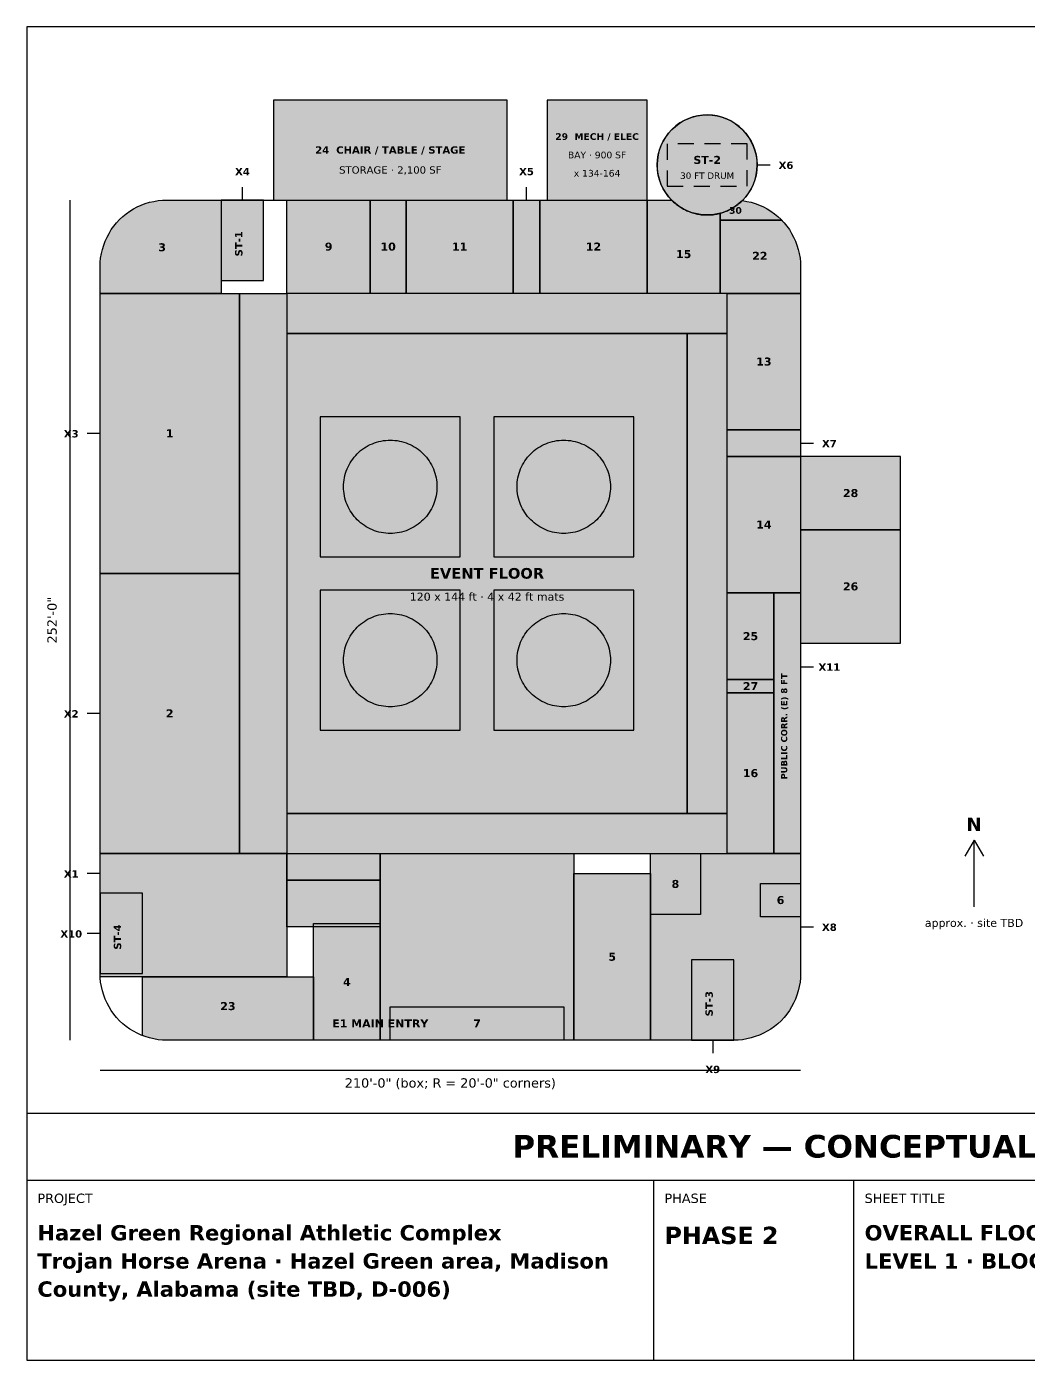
# Model space of a CAD drawing. Header units: inches. Extents: x 0.5 to 16.5, y 0.5 to 10.5.
# Drawn here: x 0.5 to 8.01, y 0.5 to 10.5 of the extents above; entities that cross this region are included whole.
import ezdxf
from ezdxf.enums import TextEntityAlignment as Align

# ---------------------------------------------------------------- set-up
doc = ezdxf.new("R2010")
doc.units = ezdxf.units.IN
doc.header["$MEASUREMENT"] = 0
for name, color, linetype in [('A-ANNEX', 7, 'Continuous'), ('A-ANNO-DIMS', 7, 'Continuous'), ('A-ANNO-TEXT', 7, 'Continuous'), ('A-EXIT', 7, 'Continuous'), ('A-ROOM', 7, 'Continuous'), ('A-STAIR', 7, 'Continuous'), ('A-WALL-EXT', 7, 'Continuous'), ('G-ANNO-TTLB', 7, 'Continuous')]:
    doc.layers.add(name, color=color, linetype=linetype)
doc.styles.add('KS-BOLD', font='DejaVuSans-Bold.ttf')
doc.styles.add('KS-REG', font='DejaVuSans.ttf')

msp = doc.modelspace()

# ---------------------------------------------------------------- hatches: boundary and pattern name
at = {"layer": 'A-ANNEX', "true_color": 0x8e949b}
for points in [[(4.1, 9.2), (4.1, 9.95), (2.35, 9.95), (2.35, 9.2), (4.1, 9.2)], [(7.05, 5.877), (7.05, 7.277), (6.3, 7.277), (6.3, 5.877), (7.05, 5.877)]]:
    msp.add_hatch(color=7, dxfattribs=at).paths.add_polyline_path(points)
at = {"layer": 'A-ANNEX', "true_color": 0xa55a5a}
msp.add_hatch(color=7, dxfattribs=at).paths.add_polyline_path([(5.15, 9.2), (5.15, 9.95), (4.4, 9.95), (4.4, 9.2), (5.15, 9.2)])
at = {"layer": 'A-ROOM', "true_color": 0xdad6c9}
for points in [[(1.05, 8.5), (1.05, 8.7), (1.051, 8.733), (1.054, 8.765), (1.06, 8.798), (1.067, 8.829), (1.077, 8.861), (1.088, 8.891), (1.102, 8.921), (1.117, 8.95), (1.134, 8.978), (1.153, 9.004), (1.174, 9.03), (1.196, 9.054), (1.22, 9.076), (1.246, 9.097), (1.272, 9.116), (1.3, 9.133), (1.329, 9.148), (1.359, 9.162), (1.389, 9.173), (1.421, 9.183), (1.452, 9.19), (1.485, 9.196), (1.517, 9.199), (1.55, 9.2), (1.958, 9.2), (1.958, 8.598), (1.958, 8.5), (1.05, 8.5)], [(2.45, 8.5), (2.45, 9.2), (3.075, 9.2), (3.075, 8.5), (2.45, 8.5)], [(3.075, 8.5), (3.075, 9.2), (3.343, 9.2), (3.343, 8.5), (3.075, 8.5)], [(3.343, 8.5), (3.343, 9.2), (4.146, 9.2), (4.146, 8.5), (3.343, 8.5)], [(4.346, 8.5), (4.346, 9.2), (5.15, 9.2), (5.15, 8.5), (4.346, 8.5)], [(5.698, 8.5), (5.15, 8.5), (5.15, 9.2), (5.332, 9.2), (5.335, 9.197), (5.341, 9.191), (5.348, 9.185), (5.355, 9.179), (5.362, 9.173), (5.369, 9.167), (5.377, 9.161), (5.384, 9.156), (5.392, 9.151), (5.399, 9.146), (5.407, 9.141), (5.415, 9.136), (5.423, 9.132), (5.431, 9.128), (5.44, 9.124), (5.448, 9.12), (5.456, 9.116), (5.465, 9.113), (5.474, 9.109), (5.482, 9.106), (5.491, 9.104), (5.5, 9.101), (5.509, 9.099), (5.518, 9.097), (5.527, 9.095), (5.536, 9.093), (5.545, 9.092), (5.554, 9.09), (5.563, 9.089), (5.572, 9.089), (5.582, 9.088), (5.591, 9.088), (5.6, 9.088), (5.609, 9.088), (5.618, 9.088), (5.628, 9.089), (5.637, 9.089), (5.646, 9.09), (5.655, 9.092), (5.664, 9.093), (5.673, 9.095), (5.682, 9.097), (5.691, 9.099), (5.698, 9.101), (5.698, 8.5)], [(5.698, 9.101), (5.7, 9.101), (5.709, 9.104), (5.718, 9.106), (5.726, 9.109), (5.735, 9.113), (5.744, 9.116), (5.752, 9.12), (5.76, 9.124), (5.769, 9.128), (5.777, 9.132), (5.785, 9.136), (5.793, 9.141), (5.801, 9.146), (5.808, 9.151), (5.816, 9.156), (5.823, 9.161), (5.831, 9.167), (5.838, 9.173), (5.845, 9.179), (5.852, 9.185), (5.859, 9.191), (5.864, 9.196), (5.865, 9.196), (5.898, 9.19), (5.929, 9.183), (5.961, 9.173), (5.991, 9.162), (6.021, 9.148), (6.05, 9.133), (6.078, 9.116), (6.104, 9.097), (6.13, 9.076), (6.154, 9.054), (6.157, 9.05), (5.698, 9.05), (5.698, 9.101)], [(5.698, 8.5), (5.698, 9.05), (6.157, 9.05), (6.176, 9.03), (6.197, 9.004), (6.216, 8.978), (6.233, 8.95), (6.248, 8.921), (6.262, 8.891), (6.273, 8.861), (6.283, 8.829), (6.29, 8.798), (6.296, 8.765), (6.299, 8.733), (6.3, 8.7), (6.3, 8.5), (5.698, 8.5)], [(2.094, 6.4), (1.05, 6.4), (1.05, 8.5), (2.094, 8.5), (2.094, 6.4)], [(5.75, 7.477), (5.75, 8.5), (6.3, 8.5), (6.3, 7.477), (5.75, 7.477)], [(5.75, 6.255), (5.75, 7.277), (6.3, 7.277), (6.3, 6.255), (5.75, 6.255)], [(7.05, 6.727), (7.05, 7.277), (6.3, 7.277), (6.3, 6.727), (7.05, 6.727)], [(7.05, 6.727), (7.05, 7.277), (6.3, 7.277), (6.3, 6.727), (7.05, 6.727)], [(7.05, 5.877), (7.05, 6.727), (6.3, 6.727), (6.3, 5.877), (7.05, 5.877)], [(7.05, 5.877), (7.05, 6.727), (6.3, 6.727), (6.3, 5.877), (7.05, 5.877)], [(2.094, 4.3), (1.05, 4.3), (1.05, 6.4), (2.094, 6.4), (2.094, 4.3)], [(5.75, 6.255), (6.1, 6.255), (6.1, 5.605), (5.75, 5.605), (5.75, 6.255)], [(5.75, 5.605), (6.1, 5.605), (6.1, 5.505), (5.75, 5.505), (5.75, 5.605)], [(5.75, 5.505), (6.1, 5.505), (6.1, 4.3), (5.75, 4.3), (5.75, 5.505)], [(5.175, 4.3), (5.55, 4.3), (5.55, 3.842), (5.175, 3.842), (5.175, 4.3)], [(5.175, 4.15), (5.175, 2.9), (4.6, 2.9), (4.6, 4.15), (5.175, 4.15)], [(6, 3.825), (6, 4.075), (6.3, 4.075), (6.3, 3.825), (6, 3.825)], [(3.15, 3.775), (3.15, 2.9), (2.65, 2.9), (2.65, 3.775), (3.15, 3.775)], [(2.65, 3.375), (2.65, 2.9), (1.55, 2.9), (1.517, 2.901), (1.485, 2.904), (1.452, 2.91), (1.421, 2.917), (1.389, 2.927), (1.367, 2.935), (1.367, 3.375), (2.65, 3.375)], [(4.525, 3.15), (4.525, 2.9), (3.225, 2.9), (3.225, 3.15), (4.525, 3.15)]]:
    msp.add_hatch(color=7, dxfattribs=at).paths.add_polyline_path(points)
at = {"layer": 'A-ROOM', "true_color": 0xefede6}
for points in [[(4.146, 8.5), (4.146, 9.2), (4.346, 9.2), (4.346, 8.5), (4.146, 8.5)], [(2.094, 8.5), (2.45, 8.5), (2.45, 4.3), (2.094, 4.3), (2.094, 8.5)], [(5.75, 7.277), (5.75, 7.477), (6.3, 7.477), (6.3, 7.277), (5.75, 7.277)], [(6.1, 4.3), (6.1, 6.255), (6.3, 6.255), (6.3, 4.3), (6.1, 4.3)], [(2.45, 3.375), (1.051, 3.375), (1.05, 3.4), (1.367, 3.4), (1.367, 4.002), (1.05, 4.002), (1.05, 4.3), (2.45, 4.3), (2.45, 3.375)], [(2.45, 4.3), (3.15, 4.3), (3.15, 4.1), (2.45, 4.1), (2.45, 4.3)], [(4.6, 4.3), (4.6, 2.9), (3.15, 2.9), (3.15, 4.3), (4.6, 4.3)], [(6.299, 3.367), (6.296, 3.335), (6.29, 3.302), (6.283, 3.271), (6.273, 3.239), (6.262, 3.209), (6.248, 3.179), (6.233, 3.15), (6.216, 3.122), (6.197, 3.096), (6.176, 3.07), (6.154, 3.046), (6.13, 3.024), (6.104, 3.003), (6.078, 2.984), (6.05, 2.967), (6.021, 2.952), (5.991, 2.938), (5.961, 2.927), (5.929, 2.917), (5.898, 2.91), (5.865, 2.904), (5.833, 2.901), (5.8, 2.9), (5.8, 3.502), (5.483, 3.502), (5.483, 2.9), (5.175, 2.9), (5.175, 4.3), (6.3, 4.3), (6.3, 3.4), (6.299, 3.367)], [(2.45, 4.1), (3.15, 4.1), (3.15, 3.75), (2.45, 3.75), (2.45, 4.1)]]:
    msp.add_hatch(color=7, dxfattribs=at).paths.add_polyline_path(points)
at = {"layer": 'A-ROOM', "true_color": 0xe9b4b4}
for points in [[(5.75, 8.2), (5.75, 8.5), (2.45, 8.5), (2.45, 8.2), (5.75, 8.2)], [(5.75, 4.6), (5.75, 8.2), (5.45, 8.2), (5.45, 4.6), (5.75, 4.6)], [(5.75, 4.3), (5.75, 4.6), (2.45, 4.6), (2.45, 4.3), (5.75, 4.3)]]:
    msp.add_hatch(color=7, dxfattribs=at).paths.add_polyline_path(points)
at = {"layer": 'A-ROOM', "true_color": 0xead9b5}
msp.add_hatch(color=7, dxfattribs=at).paths.add_polyline_path([(5.45, 4.6), (5.45, 8.2), (2.45, 8.2), (2.45, 4.6), (5.45, 4.6)])
at = {"layer": 'A-ROOM', "true_color": 0xf4ecd0}
for points in [[(3.75, 6.525), (3.75, 7.575), (2.7, 7.575), (2.7, 6.525), (3.75, 6.525)], [(5.05, 6.525), (5.05, 7.575), (4, 7.575), (4, 6.525), (5.05, 6.525)], [(3.75, 5.225), (3.75, 6.275), (2.7, 6.275), (2.7, 5.225), (3.75, 5.225)], [(5.05, 5.225), (5.05, 6.275), (4, 6.275), (4, 5.225), (5.05, 5.225)]]:
    msp.add_hatch(color=7, dxfattribs=at).paths.add_polyline_path(points)
at = {"layer": 'A-ROOM', "true_color": 0xc93a3a}
for points in [[(3.575, 7.05), (3.575, 7.033), (3.573, 7.016), (3.571, 6.999), (3.568, 6.982), (3.565, 6.965), (3.56, 6.948), (3.555, 6.932), (3.548, 6.916), (3.541, 6.9), (3.534, 6.885), (3.525, 6.87), (3.516, 6.856), (3.506, 6.842), (3.496, 6.828), (3.484, 6.815), (3.472, 6.803), (3.46, 6.791), (3.447, 6.779), (3.433, 6.769), (3.419, 6.759), (3.405, 6.75), (3.39, 6.741), (3.375, 6.734), (3.359, 6.727), (3.343, 6.72), (3.327, 6.715), (3.31, 6.71), (3.293, 6.707), (3.276, 6.704), (3.259, 6.702), (3.242, 6.7), (3.225, 6.7), (3.208, 6.7), (3.191, 6.702), (3.174, 6.704), (3.157, 6.707), (3.14, 6.71), (3.123, 6.715), (3.107, 6.72), (3.091, 6.727), (3.075, 6.734), (3.06, 6.741), (3.045, 6.75), (3.031, 6.759), (3.017, 6.769), (3.003, 6.779), (2.99, 6.791), (2.978, 6.803), (2.966, 6.815), (2.954, 6.828), (2.944, 6.842), (2.934, 6.856), (2.925, 6.87), (2.916, 6.885), (2.909, 6.9), (2.902, 6.916), (2.895, 6.932), (2.89, 6.948), (2.885, 6.965), (2.882, 6.982), (2.879, 6.999), (2.877, 7.016), (2.875, 7.033), (2.875, 7.05), (2.875, 7.067), (2.877, 7.084), (2.879, 7.101), (2.882, 7.118), (2.885, 7.135), (2.89, 7.152), (2.895, 7.168), (2.902, 7.184), (2.909, 7.2), (2.916, 7.215), (2.925, 7.23), (2.934, 7.244), (2.944, 7.258), (2.954, 7.272), (2.966, 7.285), (2.978, 7.297), (2.99, 7.309), (3.003, 7.321), (3.017, 7.331), (3.031, 7.341), (3.045, 7.35), (3.06, 7.359), (3.075, 7.366), (3.091, 7.373), (3.107, 7.38), (3.123, 7.385), (3.14, 7.39), (3.157, 7.393), (3.174, 7.396), (3.191, 7.398), (3.208, 7.4), (3.225, 7.4), (3.242, 7.4), (3.259, 7.398), (3.276, 7.396), (3.293, 7.393), (3.31, 7.39), (3.327, 7.385), (3.343, 7.38), (3.359, 7.373), (3.375, 7.366), (3.39, 7.359), (3.405, 7.35), (3.419, 7.341), (3.433, 7.331), (3.447, 7.321), (3.46, 7.309), (3.472, 7.297), (3.484, 7.285), (3.496, 7.272), (3.506, 7.258), (3.516, 7.244), (3.525, 7.23), (3.534, 7.215), (3.541, 7.2), (3.548, 7.184), (3.555, 7.168), (3.56, 7.152), (3.565, 7.135), (3.568, 7.118), (3.571, 7.101), (3.573, 7.084), (3.575, 7.067), (3.575, 7.05)], [(4.875, 7.05), (4.875, 7.033), (4.873, 7.016), (4.871, 6.999), (4.868, 6.982), (4.865, 6.965), (4.86, 6.948), (4.855, 6.932), (4.848, 6.916), (4.841, 6.9), (4.834, 6.885), (4.825, 6.87), (4.816, 6.856), (4.806, 6.842), (4.796, 6.828), (4.784, 6.815), (4.772, 6.803), (4.76, 6.791), (4.747, 6.779), (4.733, 6.769), (4.719, 6.759), (4.705, 6.75), (4.69, 6.741), (4.675, 6.734), (4.659, 6.727), (4.643, 6.72), (4.627, 6.715), (4.61, 6.71), (4.593, 6.707), (4.576, 6.704), (4.559, 6.702), (4.542, 6.7), (4.525, 6.7), (4.508, 6.7), (4.491, 6.702), (4.474, 6.704), (4.457, 6.707), (4.44, 6.71), (4.423, 6.715), (4.407, 6.72), (4.391, 6.727), (4.375, 6.734), (4.36, 6.741), (4.345, 6.75), (4.331, 6.759), (4.317, 6.769), (4.303, 6.779), (4.29, 6.791), (4.278, 6.803), (4.266, 6.815), (4.254, 6.828), (4.244, 6.842), (4.234, 6.856), (4.225, 6.87), (4.216, 6.885), (4.209, 6.9), (4.202, 6.916), (4.195, 6.932), (4.19, 6.948), (4.185, 6.965), (4.182, 6.982), (4.179, 6.999), (4.177, 7.016), (4.175, 7.033), (4.175, 7.05), (4.175, 7.067), (4.177, 7.084), (4.179, 7.101), (4.182, 7.118), (4.185, 7.135), (4.19, 7.152), (4.195, 7.168), (4.202, 7.184), (4.209, 7.2), (4.216, 7.215), (4.225, 7.23), (4.234, 7.244), (4.244, 7.258), (4.254, 7.272), (4.266, 7.285), (4.278, 7.297), (4.29, 7.309), (4.303, 7.321), (4.317, 7.331), (4.331, 7.341), (4.345, 7.35), (4.36, 7.359), (4.375, 7.366), (4.391, 7.373), (4.407, 7.38), (4.423, 7.385), (4.44, 7.39), (4.457, 7.393), (4.474, 7.396), (4.491, 7.398), (4.508, 7.4), (4.525, 7.4), (4.542, 7.4), (4.559, 7.398), (4.576, 7.396), (4.593, 7.393), (4.61, 7.39), (4.627, 7.385), (4.643, 7.38), (4.659, 7.373), (4.675, 7.366), (4.69, 7.359), (4.705, 7.35), (4.719, 7.341), (4.733, 7.331), (4.747, 7.321), (4.76, 7.309), (4.772, 7.297), (4.784, 7.285), (4.796, 7.272), (4.806, 7.258), (4.816, 7.244), (4.825, 7.23), (4.834, 7.215), (4.841, 7.2), (4.848, 7.184), (4.855, 7.168), (4.86, 7.152), (4.865, 7.135), (4.868, 7.118), (4.871, 7.101), (4.873, 7.084), (4.875, 7.067), (4.875, 7.05)], [(3.575, 5.75), (3.575, 5.733), (3.573, 5.716), (3.571, 5.699), (3.568, 5.682), (3.565, 5.665), (3.56, 5.648), (3.555, 5.632), (3.548, 5.616), (3.541, 5.6), (3.534, 5.585), (3.525, 5.57), (3.516, 5.556), (3.506, 5.542), (3.496, 5.528), (3.484, 5.515), (3.472, 5.503), (3.46, 5.491), (3.447, 5.479), (3.433, 5.469), (3.419, 5.459), (3.405, 5.45), (3.39, 5.441), (3.375, 5.434), (3.359, 5.427), (3.343, 5.42), (3.327, 5.415), (3.31, 5.41), (3.293, 5.407), (3.276, 5.404), (3.259, 5.402), (3.242, 5.4), (3.225, 5.4), (3.208, 5.4), (3.191, 5.402), (3.174, 5.404), (3.157, 5.407), (3.14, 5.41), (3.123, 5.415), (3.107, 5.42), (3.091, 5.427), (3.075, 5.434), (3.06, 5.441), (3.045, 5.45), (3.031, 5.459), (3.017, 5.469), (3.003, 5.479), (2.99, 5.491), (2.978, 5.503), (2.966, 5.515), (2.954, 5.528), (2.944, 5.542), (2.934, 5.556), (2.925, 5.57), (2.916, 5.585), (2.909, 5.6), (2.902, 5.616), (2.895, 5.632), (2.89, 5.648), (2.885, 5.665), (2.882, 5.682), (2.879, 5.699), (2.877, 5.716), (2.875, 5.733), (2.875, 5.75), (2.875, 5.767), (2.877, 5.784), (2.879, 5.801), (2.882, 5.818), (2.885, 5.835), (2.89, 5.852), (2.895, 5.868), (2.902, 5.884), (2.909, 5.9), (2.916, 5.915), (2.925, 5.93), (2.934, 5.944), (2.944, 5.958), (2.954, 5.972), (2.966, 5.985), (2.978, 5.997), (2.99, 6.009), (3.003, 6.021), (3.017, 6.031), (3.031, 6.041), (3.045, 6.05), (3.06, 6.059), (3.075, 6.066), (3.091, 6.073), (3.107, 6.08), (3.123, 6.085), (3.14, 6.09), (3.157, 6.093), (3.174, 6.096), (3.191, 6.098), (3.208, 6.1), (3.225, 6.1), (3.242, 6.1), (3.259, 6.098), (3.276, 6.096), (3.293, 6.093), (3.31, 6.09), (3.327, 6.085), (3.343, 6.08), (3.359, 6.073), (3.375, 6.066), (3.39, 6.059), (3.405, 6.05), (3.419, 6.041), (3.433, 6.031), (3.447, 6.021), (3.46, 6.009), (3.472, 5.997), (3.484, 5.985), (3.496, 5.972), (3.506, 5.958), (3.516, 5.944), (3.525, 5.93), (3.534, 5.915), (3.541, 5.9), (3.548, 5.884), (3.555, 5.868), (3.56, 5.852), (3.565, 5.835), (3.568, 5.818), (3.571, 5.801), (3.573, 5.784), (3.575, 5.767), (3.575, 5.75)], [(4.875, 5.75), (4.875, 5.733), (4.873, 5.716), (4.871, 5.699), (4.868, 5.682), (4.865, 5.665), (4.86, 5.648), (4.855, 5.632), (4.848, 5.616), (4.841, 5.6), (4.834, 5.585), (4.825, 5.57), (4.816, 5.556), (4.806, 5.542), (4.796, 5.528), (4.784, 5.515), (4.772, 5.503), (4.76, 5.491), (4.747, 5.479), (4.733, 5.469), (4.719, 5.459), (4.705, 5.45), (4.69, 5.441), (4.675, 5.434), (4.659, 5.427), (4.643, 5.42), (4.627, 5.415), (4.61, 5.41), (4.593, 5.407), (4.576, 5.404), (4.559, 5.402), (4.542, 5.4), (4.525, 5.4), (4.508, 5.4), (4.491, 5.402), (4.474, 5.404), (4.457, 5.407), (4.44, 5.41), (4.423, 5.415), (4.407, 5.42), (4.391, 5.427), (4.375, 5.434), (4.36, 5.441), (4.345, 5.45), (4.331, 5.459), (4.317, 5.469), (4.303, 5.479), (4.29, 5.491), (4.278, 5.503), (4.266, 5.515), (4.254, 5.528), (4.244, 5.542), (4.234, 5.556), (4.225, 5.57), (4.216, 5.585), (4.209, 5.6), (4.202, 5.616), (4.195, 5.632), (4.19, 5.648), (4.185, 5.665), (4.182, 5.682), (4.179, 5.699), (4.177, 5.716), (4.175, 5.733), (4.175, 5.75), (4.175, 5.767), (4.177, 5.784), (4.179, 5.801), (4.182, 5.818), (4.185, 5.835), (4.19, 5.852), (4.195, 5.868), (4.202, 5.884), (4.209, 5.9), (4.216, 5.915), (4.225, 5.93), (4.234, 5.944), (4.244, 5.958), (4.254, 5.972), (4.266, 5.985), (4.278, 5.997), (4.29, 6.009), (4.303, 6.021), (4.317, 6.031), (4.331, 6.041), (4.345, 6.05), (4.36, 6.059), (4.375, 6.066), (4.391, 6.073), (4.407, 6.08), (4.423, 6.085), (4.44, 6.09), (4.457, 6.093), (4.474, 6.096), (4.491, 6.098), (4.508, 6.1), (4.525, 6.1), (4.542, 6.1), (4.559, 6.098), (4.576, 6.096), (4.593, 6.093), (4.61, 6.09), (4.627, 6.085), (4.643, 6.08), (4.659, 6.073), (4.675, 6.066), (4.69, 6.059), (4.705, 6.05), (4.719, 6.041), (4.733, 6.031), (4.747, 6.021), (4.76, 6.009), (4.772, 5.997), (4.784, 5.985), (4.796, 5.972), (4.806, 5.958), (4.816, 5.944), (4.825, 5.93), (4.834, 5.915), (4.841, 5.9), (4.848, 5.884), (4.855, 5.868), (4.86, 5.852), (4.865, 5.835), (4.868, 5.818), (4.871, 5.801), (4.873, 5.784), (4.875, 5.767), (4.875, 5.75)]]:
    msp.add_hatch(color=7, dxfattribs=at).paths.add_polyline_path(points)
at = {"layer": 'A-STAIR', "true_color": 0xb9b3a0}
h = msp.add_hatch(color=7, dxfattribs=at)
edge = h.paths.add_edge_path()
edge.add_arc((5.6, 9.463), 0.375, 0, 360)
for points in [[(2.275, 8.598), (2.275, 9.2), (1.958, 9.2), (1.958, 8.598), (2.275, 8.598)], [(1.367, 3.4), (1.367, 4.002), (1.05, 4.002), (1.05, 3.4), (1.367, 3.4)], [(5.8, 2.9), (5.8, 3.502), (5.483, 3.502), (5.483, 2.9), (5.8, 2.9)]]:
    msp.add_hatch(color=7, dxfattribs=at).paths.add_polyline_path(points)

# ---------------------------------------------------------------- linework, layer by layer
at = {"layer": 'A-ANNEX'}
for points in [[(4.1, 9.2), (4.1, 9.95), (2.35, 9.95), (2.35, 9.2), (4.1, 9.2)], [(5.15, 9.2), (5.15, 9.95), (4.4, 9.95), (4.4, 9.2), (5.15, 9.2)], [(7.05, 5.877), (7.05, 7.277), (6.3, 7.277), (6.3, 5.877), (7.05, 5.877)]]:
    msp.add_lwpolyline(points, close=True, dxfattribs=at)
at = {"layer": 'A-ANNO-DIMS'}
for p, q in [((0.825, 2.9), (0.825, 9.2)), ((1.05, 2.675), (6.3, 2.675))]:
    msp.add_line(p, q, dxfattribs=at)
at = {"layer": 'A-ANNO-TEXT'}
for p, q in [((7.6, 4.4), (7.53, 4.28)), ((7.6, 3.9), (7.6, 4.4)), ((7.6, 4.4), (7.67, 4.28))]:
    msp.add_line(p, q, dxfattribs=at)
at = {"layer": 'A-EXIT'}
for p, q in [((5.975, 9.463), (6.071, 9.463)), ((2.117, 9.2), (2.117, 9.296)), ((4.246, 9.2), (4.246, 9.296)), ((1.05, 7.45), (0.954, 7.45)), ((6.3, 7.377), (6.396, 7.377)), ((6.3, 5.7), (6.396, 5.7)), ((1.05, 5.35), (0.954, 5.35)), ((1.05, 4.15), (0.954, 4.15)), ((1.05, 3.7), (0.954, 3.7)), ((6.3, 3.75), (6.396, 3.75)), ((5.642, 2.9), (5.642, 2.804))]:
    msp.add_line(p, q, dxfattribs=at)
at = {"layer": 'A-ROOM'}
for points in [[(1.05, 8.5), (1.05, 8.7), (1.051, 8.733), (1.054, 8.765), (1.06, 8.798), (1.067, 8.829), (1.077, 8.861), (1.088, 8.891), (1.102, 8.921), (1.117, 8.95), (1.134, 8.978), (1.153, 9.004), (1.174, 9.03), (1.196, 9.054), (1.22, 9.076), (1.246, 9.097), (1.272, 9.116), (1.3, 9.133), (1.329, 9.148), (1.359, 9.162), (1.389, 9.173), (1.421, 9.183), (1.452, 9.19), (1.485, 9.196), (1.517, 9.199), (1.55, 9.2), (1.958, 9.2), (1.958, 8.598), (1.958, 8.5), (1.05, 8.5)], [(2.45, 8.5), (2.45, 9.2), (3.075, 9.2), (3.075, 8.5), (2.45, 8.5)], [(3.075, 8.5), (3.075, 9.2), (3.343, 9.2), (3.343, 8.5), (3.075, 8.5)], [(3.343, 8.5), (3.343, 9.2), (4.146, 9.2), (4.146, 8.5), (3.343, 8.5)], [(4.146, 8.5), (4.146, 9.2), (4.346, 9.2), (4.346, 8.5), (4.146, 8.5)], [(4.346, 8.5), (4.346, 9.2), (5.15, 9.2), (5.15, 8.5), (4.346, 8.5)], [(5.698, 8.5), (5.15, 8.5), (5.15, 9.2), (5.332, 9.2), (5.335, 9.197), (5.341, 9.191), (5.348, 9.185), (5.355, 9.179), (5.362, 9.173), (5.369, 9.167), (5.377, 9.161), (5.384, 9.156), (5.392, 9.151), (5.399, 9.146), (5.407, 9.141), (5.415, 9.136), (5.423, 9.132), (5.431, 9.128), (5.44, 9.124), (5.448, 9.12), (5.456, 9.116), (5.465, 9.113), (5.474, 9.109), (5.482, 9.106), (5.491, 9.104), (5.5, 9.101), (5.509, 9.099), (5.518, 9.097), (5.527, 9.095), (5.536, 9.093), (5.545, 9.092), (5.554, 9.09), (5.563, 9.089), (5.572, 9.089), (5.582, 9.088), (5.591, 9.088), (5.6, 9.088), (5.609, 9.088), (5.618, 9.088), (5.628, 9.089), (5.637, 9.089), (5.646, 9.09), (5.655, 9.092), (5.664, 9.093), (5.673, 9.095), (5.682, 9.097), (5.691, 9.099), (5.698, 9.101), (5.698, 8.5)], [(5.698, 9.101), (5.7, 9.101), (5.709, 9.104), (5.718, 9.106), (5.726, 9.109), (5.735, 9.113), (5.744, 9.116), (5.752, 9.12), (5.76, 9.124), (5.769, 9.128), (5.777, 9.132), (5.785, 9.136), (5.793, 9.141), (5.801, 9.146), (5.808, 9.151), (5.816, 9.156), (5.823, 9.161), (5.831, 9.167), (5.838, 9.173), (5.845, 9.179), (5.852, 9.185), (5.859, 9.191), (5.864, 9.196), (5.865, 9.196), (5.898, 9.19), (5.929, 9.183), (5.961, 9.173), (5.991, 9.162), (6.021, 9.148), (6.05, 9.133), (6.078, 9.116), (6.104, 9.097), (6.13, 9.076), (6.154, 9.054), (6.157, 9.05), (5.698, 9.05), (5.698, 9.101)], [(5.698, 8.5), (5.698, 9.05), (6.157, 9.05), (6.176, 9.03), (6.197, 9.004), (6.216, 8.978), (6.233, 8.95), (6.248, 8.921), (6.262, 8.891), (6.273, 8.861), (6.283, 8.829), (6.29, 8.798), (6.296, 8.765), (6.299, 8.733), (6.3, 8.7), (6.3, 8.5), (5.698, 8.5)], [(2.094, 6.4), (1.05, 6.4), (1.05, 8.5), (2.094, 8.5), (2.094, 6.4)], [(2.094, 8.5), (2.45, 8.5), (2.45, 4.3), (2.094, 4.3), (2.094, 8.5)], [(5.75, 8.2), (5.75, 8.5), (2.45, 8.5), (2.45, 8.2), (5.75, 8.2)], [(5.75, 7.477), (5.75, 8.5), (6.3, 8.5), (6.3, 7.477), (5.75, 7.477)], [(5.45, 4.6), (5.45, 8.2), (2.45, 8.2), (2.45, 4.6), (5.45, 4.6)], [(5.75, 4.6), (5.75, 8.2), (5.45, 8.2), (5.45, 4.6), (5.75, 4.6)], [(3.75, 6.525), (3.75, 7.575), (2.7, 7.575), (2.7, 6.525), (3.75, 6.525)], [(5.05, 6.525), (5.05, 7.575), (4, 7.575), (4, 6.525), (5.05, 6.525)], [(3.575, 7.05), (3.575, 7.033), (3.573, 7.016), (3.571, 6.999), (3.568, 6.982), (3.565, 6.965), (3.56, 6.948), (3.555, 6.932), (3.548, 6.916), (3.541, 6.9), (3.534, 6.885), (3.525, 6.87), (3.516, 6.856), (3.506, 6.842), (3.496, 6.828), (3.484, 6.815), (3.472, 6.803), (3.46, 6.791), (3.447, 6.779), (3.433, 6.769), (3.419, 6.759), (3.405, 6.75), (3.39, 6.741), (3.375, 6.734), (3.359, 6.727), (3.343, 6.72), (3.327, 6.715), (3.31, 6.71), (3.293, 6.707), (3.276, 6.704), (3.259, 6.702), (3.242, 6.7), (3.225, 6.7), (3.208, 6.7), (3.191, 6.702), (3.174, 6.704), (3.157, 6.707), (3.14, 6.71), (3.123, 6.715), (3.107, 6.72), (3.091, 6.727), (3.075, 6.734), (3.06, 6.741), (3.045, 6.75), (3.031, 6.759), (3.017, 6.769), (3.003, 6.779), (2.99, 6.791), (2.978, 6.803), (2.966, 6.815), (2.954, 6.828), (2.944, 6.842), (2.934, 6.856), (2.925, 6.87), (2.916, 6.885), (2.909, 6.9), (2.902, 6.916), (2.895, 6.932), (2.89, 6.948), (2.885, 6.965), (2.882, 6.982), (2.879, 6.999), (2.877, 7.016), (2.875, 7.033), (2.875, 7.05), (2.875, 7.067), (2.877, 7.084), (2.879, 7.101), (2.882, 7.118), (2.885, 7.135), (2.89, 7.152), (2.895, 7.168), (2.902, 7.184), (2.909, 7.2), (2.916, 7.215), (2.925, 7.23), (2.934, 7.244), (2.944, 7.258), (2.954, 7.272), (2.966, 7.285), (2.978, 7.297), (2.99, 7.309), (3.003, 7.321), (3.017, 7.331), (3.031, 7.341), (3.045, 7.35), (3.06, 7.359), (3.075, 7.366), (3.091, 7.373), (3.107, 7.38), (3.123, 7.385), (3.14, 7.39), (3.157, 7.393), (3.174, 7.396), (3.191, 7.398), (3.208, 7.4), (3.225, 7.4), (3.242, 7.4), (3.259, 7.398), (3.276, 7.396), (3.293, 7.393), (3.31, 7.39), (3.327, 7.385), (3.343, 7.38), (3.359, 7.373), (3.375, 7.366), (3.39, 7.359), (3.405, 7.35), (3.419, 7.341), (3.433, 7.331), (3.447, 7.321), (3.46, 7.309), (3.472, 7.297), (3.484, 7.285), (3.496, 7.272), (3.506, 7.258), (3.516, 7.244), (3.525, 7.23), (3.534, 7.215), (3.541, 7.2), (3.548, 7.184), (3.555, 7.168), (3.56, 7.152), (3.565, 7.135), (3.568, 7.118), (3.571, 7.101), (3.573, 7.084), (3.575, 7.067), (3.575, 7.05)], [(4.875, 7.05), (4.875, 7.033), (4.873, 7.016), (4.871, 6.999), (4.868, 6.982), (4.865, 6.965), (4.86, 6.948), (4.855, 6.932), (4.848, 6.916), (4.841, 6.9), (4.834, 6.885), (4.825, 6.87), (4.816, 6.856), (4.806, 6.842), (4.796, 6.828), (4.784, 6.815), (4.772, 6.803), (4.76, 6.791), (4.747, 6.779), (4.733, 6.769), (4.719, 6.759), (4.705, 6.75), (4.69, 6.741), (4.675, 6.734), (4.659, 6.727), (4.643, 6.72), (4.627, 6.715), (4.61, 6.71), (4.593, 6.707), (4.576, 6.704), (4.559, 6.702), (4.542, 6.7), (4.525, 6.7), (4.508, 6.7), (4.491, 6.702), (4.474, 6.704), (4.457, 6.707), (4.44, 6.71), (4.423, 6.715), (4.407, 6.72), (4.391, 6.727), (4.375, 6.734), (4.36, 6.741), (4.345, 6.75), (4.331, 6.759), (4.317, 6.769), (4.303, 6.779), (4.29, 6.791), (4.278, 6.803), (4.266, 6.815), (4.254, 6.828), (4.244, 6.842), (4.234, 6.856), (4.225, 6.87), (4.216, 6.885), (4.209, 6.9), (4.202, 6.916), (4.195, 6.932), (4.19, 6.948), (4.185, 6.965), (4.182, 6.982), (4.179, 6.999), (4.177, 7.016), (4.175, 7.033), (4.175, 7.05), (4.175, 7.067), (4.177, 7.084), (4.179, 7.101), (4.182, 7.118), (4.185, 7.135), (4.19, 7.152), (4.195, 7.168), (4.202, 7.184), (4.209, 7.2), (4.216, 7.215), (4.225, 7.23), (4.234, 7.244), (4.244, 7.258), (4.254, 7.272), (4.266, 7.285), (4.278, 7.297), (4.29, 7.309), (4.303, 7.321), (4.317, 7.331), (4.331, 7.341), (4.345, 7.35), (4.36, 7.359), (4.375, 7.366), (4.391, 7.373), (4.407, 7.38), (4.423, 7.385), (4.44, 7.39), (4.457, 7.393), (4.474, 7.396), (4.491, 7.398), (4.508, 7.4), (4.525, 7.4), (4.542, 7.4), (4.559, 7.398), (4.576, 7.396), (4.593, 7.393), (4.61, 7.39), (4.627, 7.385), (4.643, 7.38), (4.659, 7.373), (4.675, 7.366), (4.69, 7.359), (4.705, 7.35), (4.719, 7.341), (4.733, 7.331), (4.747, 7.321), (4.76, 7.309), (4.772, 7.297), (4.784, 7.285), (4.796, 7.272), (4.806, 7.258), (4.816, 7.244), (4.825, 7.23), (4.834, 7.215), (4.841, 7.2), (4.848, 7.184), (4.855, 7.168), (4.86, 7.152), (4.865, 7.135), (4.868, 7.118), (4.871, 7.101), (4.873, 7.084), (4.875, 7.067), (4.875, 7.05)], [(5.75, 7.277), (5.75, 7.477), (6.3, 7.477), (6.3, 7.277), (5.75, 7.277)], [(5.75, 6.255), (5.75, 7.277), (6.3, 7.277), (6.3, 6.255), (5.75, 6.255)], [(7.05, 6.727), (7.05, 7.277), (6.3, 7.277), (6.3, 6.727), (7.05, 6.727)], [(7.05, 6.727), (7.05, 7.277), (6.3, 7.277), (6.3, 6.727), (7.05, 6.727)], [(7.05, 5.877), (7.05, 6.727), (6.3, 6.727), (6.3, 5.877), (7.05, 5.877)], [(7.05, 5.877), (7.05, 6.727), (6.3, 6.727), (6.3, 5.877), (7.05, 5.877)], [(2.094, 4.3), (1.05, 4.3), (1.05, 6.4), (2.094, 6.4), (2.094, 4.3)], [(3.75, 5.225), (3.75, 6.275), (2.7, 6.275), (2.7, 5.225), (3.75, 5.225)], [(5.05, 5.225), (5.05, 6.275), (4, 6.275), (4, 5.225), (5.05, 5.225)], [(5.75, 6.255), (6.1, 6.255), (6.1, 5.605), (5.75, 5.605), (5.75, 6.255)], [(6.1, 4.3), (6.1, 6.255), (6.3, 6.255), (6.3, 4.3), (6.1, 4.3)], [(3.575, 5.75), (3.575, 5.733), (3.573, 5.716), (3.571, 5.699), (3.568, 5.682), (3.565, 5.665), (3.56, 5.648), (3.555, 5.632), (3.548, 5.616), (3.541, 5.6), (3.534, 5.585), (3.525, 5.57), (3.516, 5.556), (3.506, 5.542), (3.496, 5.528), (3.484, 5.515), (3.472, 5.503), (3.46, 5.491), (3.447, 5.479), (3.433, 5.469), (3.419, 5.459), (3.405, 5.45), (3.39, 5.441), (3.375, 5.434), (3.359, 5.427), (3.343, 5.42), (3.327, 5.415), (3.31, 5.41), (3.293, 5.407), (3.276, 5.404), (3.259, 5.402), (3.242, 5.4), (3.225, 5.4), (3.208, 5.4), (3.191, 5.402), (3.174, 5.404), (3.157, 5.407), (3.14, 5.41), (3.123, 5.415), (3.107, 5.42), (3.091, 5.427), (3.075, 5.434), (3.06, 5.441), (3.045, 5.45), (3.031, 5.459), (3.017, 5.469), (3.003, 5.479), (2.99, 5.491), (2.978, 5.503), (2.966, 5.515), (2.954, 5.528), (2.944, 5.542), (2.934, 5.556), (2.925, 5.57), (2.916, 5.585), (2.909, 5.6), (2.902, 5.616), (2.895, 5.632), (2.89, 5.648), (2.885, 5.665), (2.882, 5.682), (2.879, 5.699), (2.877, 5.716), (2.875, 5.733), (2.875, 5.75), (2.875, 5.767), (2.877, 5.784), (2.879, 5.801), (2.882, 5.818), (2.885, 5.835), (2.89, 5.852), (2.895, 5.868), (2.902, 5.884), (2.909, 5.9), (2.916, 5.915), (2.925, 5.93), (2.934, 5.944), (2.944, 5.958), (2.954, 5.972), (2.966, 5.985), (2.978, 5.997), (2.99, 6.009), (3.003, 6.021), (3.017, 6.031), (3.031, 6.041), (3.045, 6.05), (3.06, 6.059), (3.075, 6.066), (3.091, 6.073), (3.107, 6.08), (3.123, 6.085), (3.14, 6.09), (3.157, 6.093), (3.174, 6.096), (3.191, 6.098), (3.208, 6.1), (3.225, 6.1), (3.242, 6.1), (3.259, 6.098), (3.276, 6.096), (3.293, 6.093), (3.31, 6.09), (3.327, 6.085), (3.343, 6.08), (3.359, 6.073), (3.375, 6.066), (3.39, 6.059), (3.405, 6.05), (3.419, 6.041), (3.433, 6.031), (3.447, 6.021), (3.46, 6.009), (3.472, 5.997), (3.484, 5.985), (3.496, 5.972), (3.506, 5.958), (3.516, 5.944), (3.525, 5.93), (3.534, 5.915), (3.541, 5.9), (3.548, 5.884), (3.555, 5.868), (3.56, 5.852), (3.565, 5.835), (3.568, 5.818), (3.571, 5.801), (3.573, 5.784), (3.575, 5.767), (3.575, 5.75)], [(4.875, 5.75), (4.875, 5.733), (4.873, 5.716), (4.871, 5.699), (4.868, 5.682), (4.865, 5.665), (4.86, 5.648), (4.855, 5.632), (4.848, 5.616), (4.841, 5.6), (4.834, 5.585), (4.825, 5.57), (4.816, 5.556), (4.806, 5.542), (4.796, 5.528), (4.784, 5.515), (4.772, 5.503), (4.76, 5.491), (4.747, 5.479), (4.733, 5.469), (4.719, 5.459), (4.705, 5.45), (4.69, 5.441), (4.675, 5.434), (4.659, 5.427), (4.643, 5.42), (4.627, 5.415), (4.61, 5.41), (4.593, 5.407), (4.576, 5.404), (4.559, 5.402), (4.542, 5.4), (4.525, 5.4), (4.508, 5.4), (4.491, 5.402), (4.474, 5.404), (4.457, 5.407), (4.44, 5.41), (4.423, 5.415), (4.407, 5.42), (4.391, 5.427), (4.375, 5.434), (4.36, 5.441), (4.345, 5.45), (4.331, 5.459), (4.317, 5.469), (4.303, 5.479), (4.29, 5.491), (4.278, 5.503), (4.266, 5.515), (4.254, 5.528), (4.244, 5.542), (4.234, 5.556), (4.225, 5.57), (4.216, 5.585), (4.209, 5.6), (4.202, 5.616), (4.195, 5.632), (4.19, 5.648), (4.185, 5.665), (4.182, 5.682), (4.179, 5.699), (4.177, 5.716), (4.175, 5.733), (4.175, 5.75), (4.175, 5.767), (4.177, 5.784), (4.179, 5.801), (4.182, 5.818), (4.185, 5.835), (4.19, 5.852), (4.195, 5.868), (4.202, 5.884), (4.209, 5.9), (4.216, 5.915), (4.225, 5.93), (4.234, 5.944), (4.244, 5.958), (4.254, 5.972), (4.266, 5.985), (4.278, 5.997), (4.29, 6.009), (4.303, 6.021), (4.317, 6.031), (4.331, 6.041), (4.345, 6.05), (4.36, 6.059), (4.375, 6.066), (4.391, 6.073), (4.407, 6.08), (4.423, 6.085), (4.44, 6.09), (4.457, 6.093), (4.474, 6.096), (4.491, 6.098), (4.508, 6.1), (4.525, 6.1), (4.542, 6.1), (4.559, 6.098), (4.576, 6.096), (4.593, 6.093), (4.61, 6.09), (4.627, 6.085), (4.643, 6.08), (4.659, 6.073), (4.675, 6.066), (4.69, 6.059), (4.705, 6.05), (4.719, 6.041), (4.733, 6.031), (4.747, 6.021), (4.76, 6.009), (4.772, 5.997), (4.784, 5.985), (4.796, 5.972), (4.806, 5.958), (4.816, 5.944), (4.825, 5.93), (4.834, 5.915), (4.841, 5.9), (4.848, 5.884), (4.855, 5.868), (4.86, 5.852), (4.865, 5.835), (4.868, 5.818), (4.871, 5.801), (4.873, 5.784), (4.875, 5.767), (4.875, 5.75)], [(5.75, 5.605), (6.1, 5.605), (6.1, 5.505), (5.75, 5.505), (5.75, 5.605)], [(5.75, 5.505), (6.1, 5.505), (6.1, 4.3), (5.75, 4.3), (5.75, 5.505)], [(5.75, 4.3), (5.75, 4.6), (2.45, 4.6), (2.45, 4.3), (5.75, 4.3)], [(2.45, 3.375), (1.051, 3.375), (1.05, 3.4), (1.367, 3.4), (1.367, 4.002), (1.05, 4.002), (1.05, 4.3), (2.45, 4.3), (2.45, 3.375)], [(2.45, 4.3), (3.15, 4.3), (3.15, 4.1), (2.45, 4.1), (2.45, 4.3)], [(4.6, 4.3), (4.6, 2.9), (3.15, 2.9), (3.15, 4.3), (4.6, 4.3)], [(6.299, 3.367), (6.296, 3.335), (6.29, 3.302), (6.283, 3.271), (6.273, 3.239), (6.262, 3.209), (6.248, 3.179), (6.233, 3.15), (6.216, 3.122), (6.197, 3.096), (6.176, 3.07), (6.154, 3.046), (6.13, 3.024), (6.104, 3.003), (6.078, 2.984), (6.05, 2.967), (6.021, 2.952), (5.991, 2.938), (5.961, 2.927), (5.929, 2.917), (5.898, 2.91), (5.865, 2.904), (5.833, 2.901), (5.8, 2.9), (5.8, 3.502), (5.483, 3.502), (5.483, 2.9), (5.175, 2.9), (5.175, 4.3), (6.3, 4.3), (6.3, 3.4), (6.299, 3.367)], [(5.175, 4.3), (5.55, 4.3), (5.55, 3.842), (5.175, 3.842), (5.175, 4.3)], [(2.45, 4.1), (3.15, 4.1), (3.15, 3.75), (2.45, 3.75), (2.45, 4.1)], [(5.175, 4.15), (5.175, 2.9), (4.6, 2.9), (4.6, 4.15), (5.175, 4.15)], [(6, 3.825), (6, 4.075), (6.3, 4.075), (6.3, 3.825), (6, 3.825)], [(3.15, 3.775), (3.15, 2.9), (2.65, 2.9), (2.65, 3.775), (3.15, 3.775)], [(2.65, 3.375), (2.65, 2.9), (1.55, 2.9), (1.517, 2.901), (1.485, 2.904), (1.452, 2.91), (1.421, 2.917), (1.389, 2.927), (1.367, 2.935), (1.367, 3.375), (2.65, 3.375)], [(4.525, 3.15), (4.525, 2.9), (3.225, 2.9), (3.225, 3.15), (4.525, 3.15)]]:
    msp.add_lwpolyline(points, close=True, dxfattribs=at)
at = {"layer": 'A-STAIR'}
for p, q in [((5.301, 9.621), (5.299, 9.621)), ((5.299, 9.621), (5.299, 9.501)), ((5.501, 9.621), (5.381, 9.621)), ((5.701, 9.621), (5.581, 9.621)), ((5.901, 9.621), (5.781, 9.621)), ((5.901, 9.504), (5.901, 9.621)), ((5.299, 9.421), (5.299, 9.304)), ((5.901, 9.304), (5.901, 9.424)), ((5.299, 9.304), (5.419, 9.304)), ((5.499, 9.304), (5.619, 9.304)), ((5.699, 9.304), (5.819, 9.304)), ((5.899, 9.304), (5.901, 9.304))]:
    msp.add_line(p, q, dxfattribs=at)
for points in [[(2.275, 8.598), (2.275, 9.2), (1.958, 9.2), (1.958, 8.598), (2.275, 8.598)], [(1.367, 3.4), (1.367, 4.002), (1.05, 4.002), (1.05, 3.4), (1.367, 3.4)], [(5.8, 2.9), (5.8, 3.502), (5.483, 3.502), (5.483, 2.9), (5.8, 2.9)]]:
    msp.add_lwpolyline(points, close=True, dxfattribs=at)
msp.add_circle((5.6, 9.463), 0.375, dxfattribs=at)
at = {"layer": 'A-WALL-EXT'}
for p, q in [((1.517, 9.199), (1.55, 9.2)), ((1.55, 9.2), (5.332, 9.2)), ((1.246, 9.097), (1.272, 9.116)), ((1.272, 9.116), (1.3, 9.133)), ((1.3, 9.133), (1.329, 9.148)), ((1.329, 9.148), (1.359, 9.162)), ((1.359, 9.162), (1.389, 9.173)), ((1.389, 9.173), (1.421, 9.183)), ((1.421, 9.183), (1.452, 9.19)), ((1.452, 9.19), (1.485, 9.196)), ((1.485, 9.196), (1.517, 9.199)), ((5.865, 9.196), (5.898, 9.19)), ((5.898, 9.19), (5.929, 9.183)), ((5.929, 9.183), (5.961, 9.173)), ((5.961, 9.173), (5.991, 9.162)), ((5.991, 9.162), (6.021, 9.148)), ((6.021, 9.148), (6.05, 9.133)), ((6.05, 9.133), (6.078, 9.116)), ((6.078, 9.116), (6.104, 9.097)), ((1.134, 8.978), (1.153, 9.004)), ((1.153, 9.004), (1.174, 9.03)), ((1.174, 9.03), (1.196, 9.054)), ((1.196, 9.054), (1.22, 9.076)), ((1.22, 9.076), (1.246, 9.097)), ((6.104, 9.097), (6.13, 9.076)), ((6.13, 9.076), (6.154, 9.054)), ((6.154, 9.054), (6.176, 9.03)), ((6.176, 9.03), (6.197, 9.004)), ((6.197, 9.004), (6.216, 8.978)), ((1.088, 8.891), (1.102, 8.921)), ((1.102, 8.921), (1.117, 8.95)), ((1.117, 8.95), (1.134, 8.978)), ((6.216, 8.978), (6.233, 8.95)), ((6.233, 8.95), (6.248, 8.921)), ((6.248, 8.921), (6.262, 8.891)), ((1.06, 8.798), (1.067, 8.829)), ((1.067, 8.829), (1.077, 8.861)), ((1.077, 8.861), (1.088, 8.891)), ((6.262, 8.891), (6.273, 8.861)), ((6.273, 8.861), (6.283, 8.829)), ((6.283, 8.829), (6.29, 8.798)), ((1.05, 8.7), (1.051, 8.733)), ((1.05, 3.4), (1.05, 8.7)), ((1.051, 8.733), (1.054, 8.765)), ((1.054, 8.765), (1.06, 8.798)), ((6.29, 8.798), (6.296, 8.765)), ((6.296, 8.765), (6.299, 8.733)), ((6.299, 8.733), (6.3, 8.7)), ((6.3, 8.7), (6.3, 3.4)), ((1.051, 3.367), (1.05, 3.4)), ((6.3, 3.4), (6.299, 3.367)), ((1.054, 3.335), (1.051, 3.367)), ((1.06, 3.302), (1.054, 3.335)), ((1.067, 3.271), (1.06, 3.302)), ((6.29, 3.302), (6.283, 3.271)), ((6.296, 3.335), (6.29, 3.302)), ((6.299, 3.367), (6.296, 3.335)), ((1.077, 3.239), (1.067, 3.271)), ((1.088, 3.209), (1.077, 3.239)), ((1.102, 3.179), (1.088, 3.209)), ((6.262, 3.209), (6.248, 3.179)), ((6.273, 3.239), (6.262, 3.209)), ((6.283, 3.271), (6.273, 3.239)), ((1.117, 3.15), (1.102, 3.179)), ((1.134, 3.122), (1.117, 3.15)), ((1.153, 3.096), (1.134, 3.122)), ((6.216, 3.122), (6.197, 3.096)), ((6.233, 3.15), (6.216, 3.122)), ((6.248, 3.179), (6.233, 3.15)), ((1.174, 3.07), (1.153, 3.096)), ((1.196, 3.046), (1.174, 3.07)), ((1.22, 3.024), (1.196, 3.046)), ((1.246, 3.003), (1.22, 3.024)), ((1.272, 2.984), (1.246, 3.003)), ((6.104, 3.003), (6.078, 2.984)), ((6.13, 3.024), (6.104, 3.003)), ((6.154, 3.046), (6.13, 3.024)), ((6.176, 3.07), (6.154, 3.046)), ((6.197, 3.096), (6.176, 3.07)), ((1.3, 2.967), (1.272, 2.984)), ((1.329, 2.952), (1.3, 2.967)), ((1.359, 2.938), (1.329, 2.952)), ((1.389, 2.927), (1.359, 2.938)), ((1.421, 2.917), (1.389, 2.927)), ((1.452, 2.91), (1.421, 2.917)), ((1.485, 2.904), (1.452, 2.91)), ((1.517, 2.901), (1.485, 2.904)), ((1.55, 2.9), (1.517, 2.901)), ((5.8, 2.9), (1.55, 2.9)), ((5.833, 2.901), (5.8, 2.9)), ((5.865, 2.904), (5.833, 2.901)), ((5.898, 2.91), (5.865, 2.904)), ((5.929, 2.917), (5.898, 2.91)), ((5.961, 2.927), (5.929, 2.917)), ((5.991, 2.938), (5.961, 2.927)), ((6.021, 2.952), (5.991, 2.938)), ((6.05, 2.967), (6.021, 2.952)), ((6.078, 2.984), (6.05, 2.967))]:
    msp.add_line(p, q, dxfattribs=at)
msp.add_arc((5.6, 9.463), 0.375, 314.6815, 224.4311, dxfattribs=at)
at = {"layer": 'G-ANNO-TTLB'}
for p, q in [((0.5, 1.85), (16.5, 1.85)), ((5.2, 0.5), (5.2, 1.85)), ((6.7, 0.5), (6.7, 1.85))]:
    msp.add_line(p, q, dxfattribs=at)
for points in [[(0.5, 0.5), (16.5, 0.5), (16.5, 10.5), (0.5, 10.5)], [(0.5, 1.85), (16.5, 1.85), (16.5, 2.35), (0.5, 2.35)]]:
    msp.add_lwpolyline(points, close=True, dxfattribs=at)

# ---------------------------------------------------------------- texts
at = {"layer": 'A-ANNO-DIMS', "style": 'KS-REG'}
msp.add_text('252\'-0"', height=0.07, rotation=90, dxfattribs=at).set_placement((0.725, 6.05), align=Align.CENTER)
msp.add_text('210\'-0" (box; R = 20\'-0" corners)', height=0.07, dxfattribs=at).set_placement((3.675, 2.545), align=Align.CENTER)
at = {"layer": 'A-ANNO-TEXT'}
for s, height, style, p in [('29  MECH / ELEC', 0.05, 'KS-BOLD', (4.775, 9.651)), ('24  CHAIR / TABLE / STAGE', 0.055, 'KS-BOLD', (3.225, 9.548)), ('BAY · 900 SF', 0.05, 'KS-REG', (4.775, 9.513)), ('ST-2', 0.06, 'KS-BOLD', (5.6, 9.471)), ('X4', 0.055, 'KS-BOLD', (2.117, 9.386)), ('STORAGE · 2,100 SF', 0.055, 'KS-REG', (3.225, 9.398)), ('X5', 0.055, 'KS-BOLD', (4.246, 9.386)), ('x 134-164', 0.05, 'KS-REG', (4.775, 9.376)), ('30 FT DRUM', 0.048, 'KS-REG', (5.6, 9.359)), ('X6', 0.055, 'KS-BOLD', (6.191, 9.433)), ('30', 0.05, 'KS-BOLD', (5.812, 9.097)), ('3', 0.06, 'KS-BOLD', (1.515, 8.816)), ('9', 0.06, 'KS-BOLD', (2.763, 8.821)), ('10', 0.06, 'KS-BOLD', (3.209, 8.821)), ('11', 0.06, 'KS-BOLD', (3.745, 8.821)), ('12', 0.06, 'KS-BOLD', (4.748, 8.821)), ('15', 0.06, 'KS-BOLD', (5.424, 8.765)), ('22', 0.06, 'KS-BOLD', (5.995, 8.752)), ('13', 0.06, 'KS-BOLD', (6.025, 7.959)), ('X3', 0.055, 'KS-BOLD', (0.834, 7.42)), ('1', 0.06, 'KS-BOLD', (1.572, 7.421)), ('X7', 0.055, 'KS-BOLD', (6.516, 7.347)), ('28', 0.06, 'KS-BOLD', (6.675, 6.973)), ('14', 0.06, 'KS-BOLD', (6.025, 6.737)), ('EVENT FLOOR', 0.08, 'KS-BOLD', (3.95, 6.361)), ('26', 0.06, 'KS-BOLD', (6.675, 6.273)), ('120 x 144 ft · 4 x 42 ft mats', 0.06, 'KS-REG', (3.95, 6.196)), ('25', 0.06, 'KS-BOLD', (5.925, 5.9)), ('X11', 0.055, 'KS-BOLD', (6.516, 5.67)), ('27', 0.06, 'KS-BOLD', (5.925, 5.525)), ('X2', 0.055, 'KS-BOLD', (0.834, 5.32)), ('2', 0.06, 'KS-BOLD', (1.572, 5.321)), ('16', 0.06, 'KS-BOLD', (5.925, 4.873)), ('N', 0.1, 'KS-BOLD', (7.6, 4.47)), ('X1', 0.055, 'KS-BOLD', (0.834, 4.12)), ('8', 0.06, 'KS-BOLD', (5.362, 4.042)), ('6', 0.06, 'KS-BOLD', (6.15, 3.921)), ('approx. · site TBD', 0.06, 'KS-REG', (7.6, 3.75)), ('X10', 0.055, 'KS-BOLD', (0.834, 3.67)), ('X8', 0.055, 'KS-BOLD', (6.516, 3.72)), ('5', 0.06, 'KS-BOLD', (4.888, 3.496)), ('4', 0.06, 'KS-BOLD', (2.9, 3.308)), ('23', 0.06, 'KS-BOLD', (2.008, 3.126)), ('E1 MAIN ENTRY', 0.06, 'KS-BOLD', (3.15, 2.996)), ('7', 0.06, 'KS-BOLD', (3.875, 2.996)), ('X9', 0.055, 'KS-BOLD', (5.642, 2.654))]:
    msp.add_text(s, height=height, dxfattribs=dict(at, style=style)).set_placement(p, align=Align.CENTER)
at = {"layer": 'A-ANNO-TEXT', "style": 'KS-BOLD'}
for s, height, p in [('ST-1', 0.055, (2.117, 8.872)), ('PUBLIC CORR. (E) 8 FT', 0.046, (6.2, 5.253)), ('ST-4', 0.055, (1.208, 3.674)), ('ST-3', 0.055, (5.642, 3.174))]:
    msp.add_text(s, height=height, rotation=90, dxfattribs=at).set_placement(p, align=Align.CENTER)
at = {"layer": 'G-ANNO-TTLB', "style": 'KS-BOLD'}
msp.add_text('PRELIMINARY — CONCEPTUAL DESIGN — NOT FOR CONSTRUCTION', height=0.17, dxfattribs=at).set_placement((8.5, 2.02), align=Align.CENTER)
at = {"layer": 'G-ANNO-TTLB'}
for s, height, style, p in [('PROJECT', 0.07, 'KS-REG', (0.58, 1.68)), ('PHASE', 0.07, 'KS-REG', (5.28, 1.68)), ('SHEET TITLE', 0.07, 'KS-REG', (6.78, 1.68)), ('Hazel Green Regional Athletic Complex', 0.115, 'KS-BOLD', (0.58, 1.399)), ('PHASE 2', 0.13, 'KS-BOLD', (5.28, 1.372)), ('OVERALL FLOOR PLAN', 0.115, 'KS-BOLD', (6.78, 1.399)), ('Trojan Horse Arena · Hazel Green area, Madison', 0.115, 'KS-BOLD', (0.58, 1.188)), ('LEVEL 1 · BLOCK PLAN', 0.115, 'KS-BOLD', (6.78, 1.188)), ('County, Alabama (site TBD, D-006)', 0.115, 'KS-BOLD', (0.58, 0.977))]:
    msp.add_text(s, height=height, dxfattribs=dict(at, style=style)).set_placement(p)

doc.saveas('drawing.dxf')
